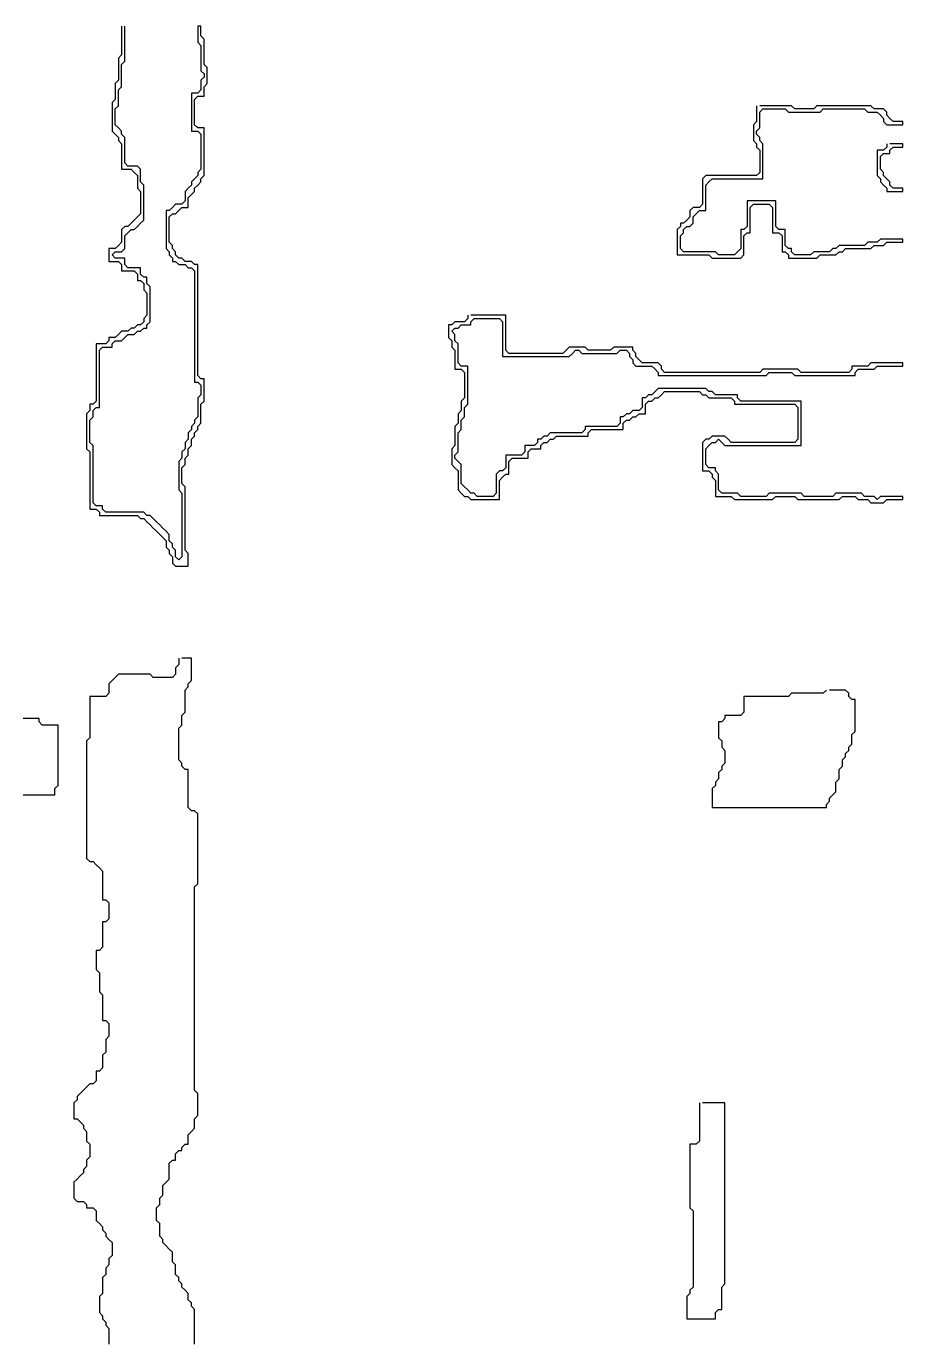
# Model space of a CAD drawing. Header units: metres. Extents: x 0 to 1024, y 124 to 841.
# Drawn here: x 885.5 to 1023.5, y 633.8 to 841 of the extents above; entities that cross this region are included whole.
import ezdxf

# ---------------------------------------------------------------- set-up
doc = ezdxf.new("R2010")
doc.units = ezdxf.units.M
doc.layers.add('CURB', color=7, linetype='Continuous')

msp = doc.modelspace()

# ---------------------------------------------------------------- linework, layer by layer
at = {"layer": 'CURB', "lineweight": 25}
for points in [[(900.5, 841), (900.5, 840.5), (900.5, 840), (900.5, 839.5), (900.5, 839), (900.5, 838.5), (900.5, 838), (900.5, 837.5), (900.5, 837), (900.5, 836.5), (900, 836), (900, 835.5), (900, 835), (900, 834.5), (900, 834), (900, 833.5), (900, 833), (900, 832.5), (899.5, 832), (899.5, 831.5), (899.5, 831), (899.5, 830.5), (899.5, 830), (899.5, 829.5), (899, 829), (899, 828.5), (899, 828), (899, 827.5), (899, 827), (899, 826.5), (899, 826), (899, 825.5), (899, 825), (899, 824.5), (899.5, 824), (900, 823.5), (900, 823), (900.5, 822.5), (900.5, 822), (900.5, 821.5), (900.5, 821), (900.5, 820.5), (900.5, 820), (900.5, 819.5), (900.5, 819), (900.5, 818.5), (901, 818.5), (901.5, 818.5), (902, 818.5), (902.5, 818), (903, 817.5), (903, 817), (903, 816.5), (903, 816), (903, 815.5), (903.5, 815), (903.5, 814.5), (903.5, 814), (903.5, 813.5), (903.5, 813), (903.5, 812.5), (903.5, 812), (903.5, 811.5), (903, 811), (902.5, 810.5), (902, 810), (901.5, 809.5), (901, 809.5), (900.5, 809), (900.5, 808.5), (900.5, 808), (900.5, 807.5), (900.5, 807), (900, 806.5), (899.5, 806), (899, 806), (898.5, 806), (898.5, 805.5), (898.5, 805), (898.5, 804.5), (898.5, 804), (899, 804), (899.5, 804), (900, 804), (900.5, 803.5), (900.5, 803), (900.5, 802.5), (901, 802.5), (901.5, 802.5), (902, 802.5), (902.5, 802.5), (903, 802), (903, 801.5), (903, 801), (903.5, 801), (904, 800.5), (904, 800), (904, 799.5), (904.5, 799), (904.5, 798.5), (904.5, 798), (904.5, 797.5), (904.5, 797), (904.5, 796.5), (904.5, 796), (904.5, 795.5), (904, 795), (904, 794.5), (903.5, 794), (903, 794), (902.5, 793.5), (902, 793.5), (901.5, 793), (901, 793), (900.5, 793), (900, 792.5), (899.5, 792), (899, 792), (898.5, 792), (898.5, 791.5), (898, 791), (897.5, 791), (897, 791), (896.5, 791), (896.5, 790.5), (896.5, 790), (896.5, 789.5), (896.5, 789), (896.5, 788.5), (896.5, 788), (896.5, 787.5), (896.5, 787), (896.5, 786.5), (896.5, 786), (896.5, 785.5), (896.5, 785), (896.5, 784.5), (896.5, 784), (896.5, 783.5), (896.5, 783), (896.5, 782.5), (896.5, 782), (896, 781.5), (895.5, 781.5), (895.5, 781), (895.5, 780.5), (895, 780), (895, 779.5), (895, 779), (895, 778.5), (895, 778), (895, 777.5), (895, 777), (895, 776.5), (895, 776), (895, 775.5), (895, 775), (895, 774.5), (895.5, 774), (895.5, 773.5), (895.5, 773), (895.5, 772.5), (895.5, 772), (895.5, 771.5), (895.5, 771), (895.5, 770.5), (895.5, 770), (895.5, 769.5), (895.5, 769), (895.5, 768.5), (895.5, 768), (895.5, 767.5), (895.5, 767), (895.5, 766.5), (895.5, 766), (895.5, 765.5), (895.5, 765), (896, 765), (896.5, 765), (897, 764.5), (897, 764), (897.5, 764), (898, 764), (898.5, 764), (899, 764), (899.5, 764), (900, 764), (900.5, 764), (901, 764), (901.5, 764), (902, 764), (902.5, 764), (903, 764), (903.5, 763.5), (904, 763.5), (904.5, 763), (905, 762.5), (905.5, 762), (906, 761.5), (906.5, 761), (907, 760.5), (907.5, 760), (907.5, 759.5), (907.5, 759), (908, 758.5), (908, 758), (908.5, 757.5), (908.5, 757), (908.5, 756.5), (909, 756), (909.5, 756), (910, 756), (910.5, 756), (911, 756), (911, 756.5), (911, 757), (911, 757.5), (911, 758), (910.5, 758.5), (910.5, 759), (910.5, 759.5), (910.5, 760), (910.5, 760.5), (910.5, 761), (910.5, 761.5), (910.5, 762), (910.5, 762.5), (910.5, 763), (910.5, 763.5), (910.5, 764), (910.5, 764.5), (910.5, 765), (910.5, 765.5), (910.5, 766), (910.5, 766.5), (910.5, 767), (910.5, 767.5), (910.5, 768), (910.5, 768.5), (910, 769), (910, 769.5), (910, 770), (910, 770.5), (910, 771), (910, 771.5), (910.5, 772), (910.5, 772.5), (910.5, 773), (911, 773.5), (911, 774), (911, 774.5), (911.5, 775), (911.5, 775.5), (911.5, 776), (912, 776.5), (912, 777), (912.5, 777.5), (912.5, 778), (913, 778.5), (913, 779), (913, 779.5), (913, 780), (913, 780.5), (913, 781), (913, 781.5), (913.5, 782), (913.5, 782.5), (913.5, 783), (913.5, 783.5), (913.5, 784), (913.5, 784.5), (913.5, 785), (913.5, 785.5), (913, 785.5), (912.5, 786), (912.5, 786.5), (912.5, 787), (912.5, 787.5), (912.5, 788), (912.5, 788.5), (912.5, 789), (912.5, 789.5), (912.5, 790), (912.5, 790.5), (912.5, 791), (912.5, 791.5), (912.5, 792), (912.5, 792.5), (912.5, 793), (912.5, 793.5), (912.5, 794), (912.5, 794.5), (912.5, 795), (912.5, 795.5), (912.5, 796), (912.5, 796.5), (912.5, 797), (912.5, 797.5), (912.5, 798), (912.5, 798.5), (912.5, 799), (912.5, 799.5), (912.5, 800), (912.5, 800.5), (912.5, 801), (912.5, 801.5), (912.5, 802), (912.5, 802.5), (912.5, 803), (912.5, 803.5), (912, 803.5), (911.5, 804), (911, 804), (910.5, 804), (910, 804.5), (909.5, 804.5), (909, 805), (909, 805.5), (908.5, 806), (908.5, 806.5), (908, 807), (908, 807.5), (908, 808), (908, 808.5), (908, 809), (908, 809.5), (908, 810), (908, 810.5), (908, 811), (908.5, 811.5), (909, 811.5), (909.5, 812), (910, 812.5), (910.5, 812.5), (911, 812.5), (911, 813), (911, 813.5), (911, 814), (911.5, 814.5), (912, 815), (912, 815.5), (912.5, 816), (913, 816.5), (913, 817), (913.5, 817.5), (913.5, 818), (913.5, 818.5), (913.5, 819), (913.5, 819.5), (913.5, 820), (913.5, 820.5), (913.5, 821), (913.5, 821.5), (913.5, 822), (913.5, 822.5), (913.5, 823), (913.5, 823.5), (913.5, 824), (913.5, 824.5), (913.5, 825), (913, 825), (912.5, 825), (912, 825.5), (912, 826), (912, 826.5), (912, 827), (912, 827.5), (912, 828), (912, 828.5), (912, 829), (912, 829.5), (912.5, 830), (913, 830), (913.5, 830), (913.5, 830.5), (913.5, 831), (913.5, 831.5), (914, 832), (914, 832.5), (914, 833), (914, 833.5), (914, 834), (914, 834.5), (913.5, 835), (913.5, 835.5), (913.5, 836), (913.5, 836.5), (913.5, 837), (913.5, 837.5), (913.5, 838), (913.5, 838.5), (913.5, 839), (913, 839.5), (913, 840), (913, 840.5), (913, 841), (912.5, 841), (912.5, 840.5), (912.5, 840), (912.5, 839.5), (912.5, 839), (912.5, 838.5), (913, 838), (913, 837.5), (913, 837), (913, 836.5), (913, 836), (913, 835.5), (913, 835), (913, 834.5), (913, 834), (913.5, 833.5), (913.5, 833), (913, 832.5), (913, 832), (913, 831.5), (913, 831), (912.5, 830.5), (912, 830.5), (911.5, 830.5), (911.5, 830), (911.5, 829.5), (911.5, 829), (911.5, 828.5), (911.5, 828), (911.5, 827.5), (911.5, 827), (911.5, 826.5), (911.5, 826), (911.5, 825.5), (911.5, 825), (911.5, 824.5), (912, 824.5), (912.5, 824.5), (913, 824), (913, 823.5), (913, 823), (913, 822.5), (913, 822), (913, 821.5), (913, 821), (913, 820.5), (913, 820), (913, 819.5), (913, 819), (913, 818.5), (912.5, 818), (912.5, 817.5), (912, 817), (911.5, 816.5), (911.5, 816), (911, 815.5), (910.5, 815), (910.5, 814.5), (910.5, 814), (910.5, 813.5), (910, 813), (909.5, 813), (909, 813), (908.5, 812.5), (908, 812), (907.5, 812), (907.5, 811.5), (907.5, 811), (907.5, 810.5), (907.5, 810), (907.5, 809.5), (907.5, 809), (907.5, 808.5), (907.5, 808), (907.5, 807.5), (907.5, 807), (907.5, 806.5), (907.5, 806), (908, 805.5), (908, 805), (908.5, 804.5), (908.5, 804), (909, 804), (909.5, 803.5), (910, 803.5), (910.5, 803.5), (911, 803), (911.5, 803), (912, 802.5), (912, 802), (912, 801.5), (912, 801), (912, 800.5), (912, 800), (912, 799.5), (912, 799), (912, 798.5), (912, 798), (912, 797.5), (912, 797), (912, 796.5), (912, 796), (912, 795.5), (912, 795), (912, 794.5), (912, 794), (912, 793.5), (912, 793), (912, 792.5), (912, 792), (912, 791.5), (912, 791), (912, 790.5), (912, 790), (912, 789.5), (912, 789), (912, 788.5), (912, 788), (912, 787.5), (912, 787), (912, 786.5), (912, 786), (912, 785.5), (912, 785), (912.5, 785), (913, 784.5), (913, 784), (913, 783.5), (913, 783), (912.5, 782.5), (912.5, 782), (912.5, 781.5), (912.5, 781), (912.5, 780.5), (912.5, 780), (912.5, 779.5), (912, 779), (912, 778.5), (911.5, 778), (911.5, 777.5), (911, 777), (911, 776.5), (911, 776), (910.5, 775.5), (910.5, 775), (910.5, 774.5), (910, 774), (910, 773.5), (910, 773), (909.5, 772.5), (909.5, 772), (909.5, 771.5), (909.5, 771), (909.5, 770.5), (909.5, 770), (909.5, 769.5), (909.5, 769), (909.5, 768.5), (909.5, 768), (910, 767.5), (910, 767), (910, 766.5), (910, 766), (910, 765.5), (910, 765), (910, 764.5), (910, 764), (910, 763.5), (910, 763), (910, 762.5), (910, 762), (910, 761.5), (910, 761), (910, 760.5), (910, 760), (910, 759.5), (910, 759), (910, 758.5), (910, 758), (910, 757.5), (909.5, 757), (909, 757.5), (909, 758), (909, 758.5), (908.5, 759), (908.5, 759.5), (908, 760), (908, 760.5), (908, 761), (907.5, 761.5), (907, 762), (906.5, 762.5), (906, 763), (905.5, 763.5), (905, 764), (904.5, 764), (904, 764.5), (903.5, 764.5), (903, 764.5), (902.5, 764.5), (902, 764.5), (901.5, 764.5), (901, 764.5), (900.5, 764.5), (900, 764.5), (899.5, 764.5), (899, 764.5), (898.5, 764.5), (898, 764.5), (897.5, 765), (897.5, 765.5), (897, 765.5), (896.5, 765.5), (896, 766), (896, 766.5), (896, 767), (896, 767.5), (896, 768), (896, 768.5), (896, 769), (896, 769.5), (896, 770), (896, 770.5), (896, 771), (896, 771.5), (896, 772), (896, 772.5), (896, 773), (896, 773.5), (896, 774), (896, 774.5), (896, 775), (895.5, 775.5), (895.5, 776), (895.5, 776.5), (895.5, 777), (895.5, 777.5), (895.5, 778), (895.5, 778.5), (895.5, 779), (896, 779.5), (896, 780), (896, 780.5), (896.5, 781), (897, 781), (897, 781.5), (897, 782), (897, 782.5), (897, 783), (897, 783.5), (897, 784), (897, 784.5), (897, 785), (897, 785.5), (897, 786), (897, 786.5), (897, 787), (897, 787.5), (897, 788), (897, 788.5), (897, 789), (897, 789.5), (897, 790), (897.5, 790.5), (898, 790.5), (898.5, 790.5), (899, 790.5), (899, 791), (899.5, 791.5), (900, 791.5), (900.5, 791.5), (901, 792), (901.5, 792.5), (902, 792.5), (902.5, 792.5), (903, 793), (903.5, 793), (904, 793.5), (904.5, 793.5), (904.5, 794), (905, 794.5), (905, 795), (905, 795.5), (905, 796), (905, 796.5), (905, 797), (905, 797.5), (905, 798), (905, 798.5), (905, 799), (905, 799.5), (905, 800), (904.5, 800.5), (904.5, 801), (904.5, 801.5), (904, 801.5), (903.5, 802), (903.5, 802.5), (903.5, 803), (903, 803), (902.5, 803), (902, 803), (901.5, 803), (901, 803.5), (901, 804), (901, 804.5), (900.5, 804.5), (900, 804.5), (899.5, 804.5), (899, 805), (899.5, 805.5), (900, 805.5), (900.5, 805.5), (901, 806), (901, 806.5), (901, 807), (901, 807.5), (901, 808), (901.5, 808.5), (902, 809), (902.5, 809), (903, 809.5), (903.5, 810), (904, 810.5), (904, 811), (904, 811.5), (904, 812), (904, 812.5), (904, 813), (904, 813.5), (904, 814), (904, 814.5), (904, 815), (904, 815.5), (904, 816), (903.5, 816.5), (903.5, 817), (903.5, 817.5), (903.5, 818), (903.5, 818.5), (903, 819), (902.5, 819), (902, 819), (901.5, 819), (901, 819.5), (901, 820), (901, 820.5), (901, 821), (901, 821.5), (901, 822), (901, 822.5), (901, 823), (901, 823.5), (900.5, 824), (900.5, 824.5), (900, 825), (899.5, 825.5), (899.5, 826), (899.5, 826.5), (899.5, 827), (899.5, 827.5), (899.5, 828), (900, 828.5), (900, 829), (900, 829.5), (900, 830), (900, 830.5), (900, 831), (900.5, 831.5), (900.5, 832), (900.5, 832.5), (900.5, 833), (900.5, 833.5), (900.5, 834), (900.5, 834.5), (900.5, 835), (901, 835.5), (901, 836), (901, 836.5), (901, 837), (901, 837.5), (901, 838), (901, 838.5), (901, 839), (901, 839.5), (901, 840), (901, 840.5), (901, 841)], [(1000.5, 828.5), (1000.5, 828), (1000.5, 827.5), (1000.5, 827), (1000.5, 826.5), (1000.5, 826), (1000, 825.5), (1000, 825), (1000, 824.5), (1000, 824), (1000, 823.5), (1000, 823), (1000.5, 822.5), (1000.5, 822), (1001, 821.5), (1001, 821), (1001, 820.5), (1001, 820), (1001, 819.5), (1001, 819), (1001, 818.5), (1001, 818), (1000.5, 817.5), (1000, 817.5), (999.5, 817.5), (999, 817.5), (998.5, 817.5), (998, 817.5), (997.5, 817.5), (997, 817.5), (996.5, 817.5), (996, 817.5), (995.5, 817.5), (995, 817.5), (994.5, 817.5), (994, 817.5), (993.5, 817.5), (993, 817.5), (992.5, 817.5), (992, 817), (992, 816.5), (992, 816), (992, 815.5), (992, 815), (992, 814.5), (992, 814), (992, 813.5), (992, 813), (991.5, 812.5), (991, 812.5), (990.5, 812.5), (990, 812), (990, 811.5), (990, 811), (989.5, 810.5), (989, 810), (988.5, 810), (988.5, 809.5), (988, 809), (988, 808.5), (988, 808), (988, 807.5), (988, 807), (988, 806.5), (988, 806), (988, 805.5), (988, 805), (988.5, 805), (989, 805), (989.5, 805), (990, 805), (990.5, 805), (991, 805), (991.5, 805), (992, 805), (992.5, 805), (993, 805), (993.5, 804.5), (994, 804.5), (994.5, 804.5), (995, 804.5), (995.5, 804.5), (996, 804.5), (996.5, 804.5), (997, 804.5), (997.5, 804.5), (998, 804.5), (998.5, 805), (998.5, 805.5), (998.5, 806), (998.5, 806.5), (998.5, 807), (998.5, 807.5), (998.5, 808), (999, 808.5), (999.5, 808.5), (999.5, 809), (999.5, 809.5), (999.5, 810), (999.5, 810.5), (999.5, 811), (999.5, 811.5), (999.5, 812), (999.5, 812.5), (1000, 813), (1000.5, 813), (1001, 813), (1001.5, 813), (1002, 813), (1002.5, 813), (1003, 812.5), (1003, 812), (1003, 811.5), (1003, 811), (1003, 810.5), (1003, 810), (1003, 809.5), (1003, 809), (1003, 808.5), (1003.5, 808.5), (1004, 808.5), (1004.5, 808), (1004.5, 807.5), (1004.5, 807), (1004.5, 806.5), (1004.5, 806), (1004.5, 805.5), (1005, 805.5), (1005.5, 805), (1005.5, 804.5), (1006, 804.5), (1006.5, 804.5), (1007, 804.5), (1007.5, 804.5), (1008, 804.5), (1008.5, 804.5), (1009, 804.5), (1009.5, 804.5), (1010, 804.5), (1010.5, 805), (1011, 805), (1011.5, 805), (1012, 805), (1012.5, 805), (1013, 805), (1013.5, 805.5), (1014, 805.5), (1014.5, 806), (1015, 806), (1015.5, 806), (1016, 806), (1016.5, 806), (1017, 806), (1017.5, 806), (1018, 806), (1018.5, 806), (1019, 806.5), (1019.5, 806.5), (1020, 806.5), (1020.5, 806.5), (1021, 807), (1021.5, 807), (1022, 807), (1022.5, 807), (1023, 807), (1023.5, 807), (1023.5, 807.5), (1023, 807.5), (1022.5, 807.5), (1022, 807.5), (1021.5, 807.5), (1021, 807.5), (1020.5, 807.5), (1020, 807.5), (1019.5, 807), (1019, 807), (1018.5, 807), (1018, 807), (1017.5, 806.5), (1017, 806.5), (1016.5, 806.5), (1016, 806.5), (1015.5, 806.5), (1015, 806.5), (1014.5, 806.5), (1014, 806.5), (1013.5, 806.5), (1013, 806), (1012.5, 806), (1012, 805.5), (1011.5, 805.5), (1011, 805.5), (1010.5, 805.5), (1010, 805.5), (1009.5, 805.5), (1009, 805), (1008.5, 805), (1008, 805), (1007.5, 805), (1007, 805), (1006.5, 805), (1006, 805.5), (1006, 806), (1005.5, 806), (1005, 806.5), (1005, 807), (1005, 807.5), (1005, 808), (1005, 808.5), (1005, 809), (1004.5, 809), (1004, 809), (1003.5, 809.5), (1003.5, 810), (1003.5, 810.5), (1003.5, 811), (1003.5, 811.5), (1003.5, 812), (1003.5, 812.5), (1003.5, 813), (1003.5, 813.5), (1003, 813.5), (1002.5, 813.5), (1002, 813.5), (1001.5, 813.5), (1001, 813.5), (1000.5, 813.5), (1000, 813.5), (999.5, 813.5), (999, 813.5), (999, 813), (999, 812.5), (999, 812), (999, 811.5), (999, 811), (999, 810.5), (999, 810), (999, 809.5), (998.5, 809), (998, 809), (998, 808.5), (998, 808), (998, 807.5), (998, 807), (998, 806.5), (998, 806), (997.5, 805.5), (997, 805), (996.5, 805), (996, 805), (995.5, 805), (995, 805), (994.5, 805), (994, 805.5), (993.5, 805.5), (993, 805.5), (992.5, 805.5), (992, 805.5), (991.5, 805.5), (991, 805.5), (990.5, 805.5), (990, 805.5), (989.5, 805.5), (989, 805.5), (988.5, 806), (988.5, 806.5), (988.5, 807), (988.5, 807.5), (988.5, 808), (989, 808.5), (989, 809), (989.5, 809.5), (990, 809.5), (990.5, 810), (990.5, 810.5), (990.5, 811), (991, 811.5), (991.5, 812), (992, 812), (992.5, 812), (992.5, 812.5), (992.5, 813), (992.5, 813.5), (992.5, 814), (992.5, 814.5), (992.5, 815), (992.5, 815.5), (992.5, 816), (993, 816.5), (993.5, 817), (994, 817), (994.5, 817), (995, 817), (995.5, 817), (996, 817), (996.5, 817), (997, 817), (997.5, 817), (998, 817), (998.5, 817), (999, 817), (999.5, 817), (1000, 817), (1000.5, 817), (1001, 817), (1001.5, 817), (1001.5, 817.5), (1001.5, 818), (1001.5, 818.5), (1001.5, 819), (1001.5, 819.5), (1001.5, 820), (1001.5, 820.5), (1001.5, 821), (1001.5, 821.5), (1001.5, 822), (1001.5, 822.5), (1001, 823), (1001, 823.5), (1000.5, 824), (1000.5, 824.5), (1001, 825), (1001, 825.5), (1001, 826), (1001, 826.5), (1001, 827), (1001, 827.5), (1001.5, 828), (1002, 828), (1002.5, 828), (1003, 828), (1003.5, 828), (1004, 828), (1004.5, 828), (1005, 828), (1005.5, 827.5), (1006, 827.5), (1006.5, 827.5), (1007, 827.5), (1007.5, 827.5), (1008, 827.5), (1008.5, 827.5), (1009, 827.5), (1009.5, 827.5), (1010, 827.5), (1010.5, 827.5), (1011, 828), (1011.5, 828), (1012, 828), (1012.5, 828), (1013, 828), (1013.5, 828), (1014, 828), (1014.5, 828), (1015, 828), (1015.5, 828), (1016, 828), (1016.5, 828), (1017, 828), (1017.5, 828), (1018, 827.5), (1018.5, 827.5), (1019, 827.5), (1019.5, 827.5), (1020, 827), (1020.5, 826.5), (1020.5, 826), (1021, 825.5), (1021.5, 825.5), (1022, 825.5), (1022.5, 825.5), (1023, 825.5), (1023.5, 825.5), (1023.5, 826), (1023, 826), (1022.5, 826), (1022, 826), (1021.5, 826.5), (1021, 827), (1021, 827.5), (1020.5, 828), (1020, 828), (1019.5, 828), (1019, 828), (1018.5, 828.5), (1018, 828.5), (1017.5, 828.5), (1017, 828.5), (1016.5, 828.5), (1016, 828.5), (1015.5, 828.5), (1015, 828.5), (1014.5, 828.5), (1014, 828.5), (1013.5, 828.5), (1013, 828.5), (1012.5, 828.5), (1012, 828.5), (1011.5, 828.5), (1011, 828.5), (1010.5, 828.5), (1010, 828.5), (1009.5, 828), (1009, 828), (1008.5, 828), (1008, 828), (1007.5, 828), (1007, 828), (1006.5, 828), (1006, 828.5), (1005.5, 828.5), (1005, 828.5), (1004.5, 828.5), (1004, 828.5), (1003.5, 828.5), (1003, 828.5), (1002.5, 828.5), (1002, 828.5), (1001.5, 828.5), (1001, 828.5)], [(1021, 822.5), (1021, 822), (1020.5, 821.5), (1020, 821.5), (1019.5, 821.5), (1019.5, 821), (1019.5, 820.5), (1019.5, 820), (1019.5, 819.5), (1019.5, 819), (1019.5, 818.5), (1019.5, 818), (1019.5, 817.5), (1020, 817), (1020, 816.5), (1020.5, 816), (1021, 815.5), (1021, 815), (1021.5, 815), (1022, 815), (1022.5, 815), (1023, 815), (1023.5, 815), (1023.5, 815.5), (1023, 815.5), (1022.5, 815.5), (1022, 815.5), (1021.5, 816), (1021.5, 816.5), (1021, 817), (1020.5, 817.5), (1020.5, 818), (1020, 818.5), (1020, 819), (1020, 819.5), (1020, 820), (1020, 820.5), (1020.5, 821), (1021, 821), (1021.5, 821), (1021.5, 821.5), (1022, 822), (1022.5, 822), (1023, 822), (1023.5, 822), (1023.5, 822.5), (1023, 822.5), (1022.5, 822.5), (1022, 822.5), (1021.5, 822.5)], [(955, 795.5), (955, 795), (954.5, 794.5), (954, 794.5), (953.5, 794.5), (953, 794.5), (952.5, 794), (952, 794), (952, 793.5), (952, 793), (952, 792.5), (952, 792), (952.5, 791.5), (952.5, 791), (952.5, 790.5), (953, 790), (953, 789.5), (953, 789), (953, 788.5), (953, 788), (953, 787.5), (953, 787), (953.5, 787), (954, 787), (954.5, 786.5), (954.5, 786), (954.5, 785.5), (954.5, 785), (954.5, 784.5), (954.5, 784), (954.5, 783.5), (954.5, 783), (954.5, 782.5), (954, 782), (954, 781.5), (954, 781), (954, 780.5), (953.5, 780), (953.5, 779.5), (953.5, 779), (953.5, 778.5), (953, 778), (953, 777.5), (953, 777), (953, 776.5), (953, 776), (953, 775.5), (953, 775), (952.5, 774.5), (952.5, 774), (952.5, 773.5), (952.5, 773), (952.5, 772.5), (952.5, 772), (953, 771.5), (953.5, 771), (953.5, 770.5), (953.5, 770), (953.5, 769.5), (953.5, 769), (953.5, 768.5), (953.5, 768), (954, 767.5), (954.5, 767), (955, 767), (955.5, 766.5), (956, 766.5), (956.5, 766.5), (957, 766.5), (957.5, 766.5), (958, 766.5), (958.5, 766.5), (959, 766.5), (959.5, 766.5), (960, 766.5), (960, 767), (960, 767.5), (960, 768), (960, 768.5), (960, 769), (960, 769.5), (960.5, 770), (961, 770.5), (961.5, 770.5), (961.5, 771), (961.5, 771.5), (961.5, 772), (961.5, 772.5), (962, 773), (962.5, 773), (963, 773), (963.5, 773), (964, 773), (964.5, 773), (964.5, 773.5), (964.5, 774), (965, 774.5), (965.5, 774.5), (966, 774.5), (966.5, 774.5), (966.5, 775), (967, 775.5), (967.5, 775.5), (968, 776), (968.5, 776), (969, 776.5), (969.5, 776.5), (970, 776.5), (970.5, 776.5), (971, 776.5), (971.5, 776.5), (972, 776.5), (972.5, 776.5), (973, 776.5), (973.5, 776.5), (974, 776.5), (974, 777), (974.5, 777.5), (975, 777.5), (975.5, 777.5), (976, 777.5), (976.5, 777.5), (977, 777.5), (977.5, 777.5), (978, 777.5), (978.5, 777.5), (979, 777.5), (979.5, 777.5), (979.5, 778), (979.5, 778.5), (980, 779), (980.5, 779), (981, 779.5), (981.5, 779.5), (982, 780), (982.5, 780), (983, 780), (983, 780.5), (983, 781), (983, 781.5), (983.5, 782), (984, 782), (984.5, 782.5), (985, 782.5), (985.5, 783), (986, 783.5), (986.5, 783.5), (987, 783.5), (987.5, 783.5), (988, 783.5), (988.5, 783.5), (989, 783.5), (989.5, 783.5), (990, 783.5), (990.5, 783.5), (991, 783.5), (991.5, 783.5), (992, 783), (992.5, 783), (993, 782.5), (993.5, 782.5), (994, 782.5), (994.5, 782.5), (995, 782.5), (995.5, 782.5), (996, 782.5), (996.5, 782.5), (997, 782), (997, 781.5), (997.5, 781.5), (998, 781.5), (998.5, 781.5), (999, 781.5), (999.5, 781.5), (1000, 781.5), (1000.5, 781.5), (1001, 781.5), (1001.5, 781.5), (1002, 781.5), (1002.5, 781.5), (1003, 781.5), (1003.5, 781.5), (1004, 781.5), (1004.5, 781.5), (1005, 781.5), (1005.5, 781.5), (1006, 781.5), (1006.5, 781.5), (1007, 781), (1007, 780.5), (1007, 780), (1007, 779.5), (1007, 779), (1007, 778.5), (1007, 778), (1007, 777.5), (1007, 777), (1007, 776.5), (1007, 776), (1006.5, 775.5), (1006, 775.5), (1005.5, 775.5), (1005, 775.5), (1004.5, 775.5), (1004, 775.5), (1003.5, 775.5), (1003, 775.5), (1002.5, 775.5), (1002, 775.5), (1001.5, 775.5), (1001, 775.5), (1000.5, 775.5), (1000, 775.5), (999.5, 775.5), (999, 775.5), (998.5, 775.5), (998, 775.5), (997.5, 775.5), (997, 775.5), (996.5, 775.5), (996, 776), (995.5, 776.5), (995, 776.5), (994.5, 776.5), (994, 776.5), (993.5, 776.5), (993, 776), (992.5, 776), (992, 775.5), (992, 775), (992, 774.5), (992, 774), (992, 773.5), (992, 773), (992, 772.5), (992, 772), (992, 771.5), (992, 771), (992.5, 771), (993, 771), (993.5, 770.5), (993.5, 770), (994, 769.5), (994, 769), (994, 768.5), (994, 768), (994, 767.5), (994, 767), (994.5, 767), (995, 767), (995.5, 767), (996, 767), (996.5, 767), (997, 766.5), (997.5, 766.5), (998, 766.5), (998.5, 766.5), (999, 766.5), (999.5, 766.5), (1000, 766.5), (1000.5, 766.5), (1001, 766.5), (1001.5, 766.5), (1002, 766.5), (1002.5, 766.5), (1003, 766.5), (1003.5, 767), (1004, 767), (1004.5, 767), (1005, 767), (1005.5, 767), (1006, 767), (1006.5, 767), (1007, 766.5), (1007.5, 766.5), (1008, 766.5), (1008.5, 766.5), (1009, 766.5), (1009.5, 766.5), (1010, 766.5), (1010.5, 766.5), (1011, 766.5), (1011.5, 766.5), (1012, 766.5), (1012.5, 766.5), (1013, 766.5), (1013.5, 766.5), (1014, 767), (1014.5, 767), (1015, 767), (1015.5, 767), (1016, 767), (1016.5, 766.5), (1017, 766.5), (1017.5, 766.5), (1018, 766.5), (1018.5, 766), (1019, 766), (1019.5, 766), (1020, 766), (1020.5, 766), (1021, 766.5), (1021.5, 766.5), (1022, 766.5), (1022.5, 766.5), (1023, 766.5), (1023.5, 766.5), (1023.5, 767), (1023, 767), (1022.5, 767), (1022, 767), (1021.5, 767), (1021, 767), (1020.5, 767), (1020, 767), (1019.5, 766.5), (1019, 767), (1018.5, 767), (1018, 767), (1017.5, 767), (1017, 767.5), (1016.5, 767.5), (1016, 767.5), (1015.5, 767.5), (1015, 767.5), (1014.5, 767.5), (1014, 767.5), (1013.5, 767.5), (1013, 767.5), (1012.5, 767), (1012, 767), (1011.5, 767), (1011, 767), (1010.5, 767), (1010, 767), (1009.5, 767), (1009, 767), (1008.5, 767), (1008, 767), (1007.5, 767.5), (1007, 767.5), (1006.5, 767.5), (1006, 767.5), (1005.5, 767.5), (1005, 767.5), (1004.5, 767.5), (1004, 767.5), (1003.5, 767.5), (1003, 767.5), (1002.5, 767.5), (1002, 767), (1001.5, 767), (1001, 767), (1000.5, 767), (1000, 767), (999.5, 767), (999, 767), (998.5, 767), (998, 767), (997.5, 767.5), (997, 767.5), (996.5, 767.5), (996, 767.5), (995.5, 767.5), (995, 767.5), (994.5, 768), (994.5, 768.5), (994.5, 769), (994.5, 769.5), (994.5, 770), (994.5, 770.5), (994, 771), (994, 771.5), (993.5, 771.5), (993, 771.5), (992.5, 772), (992.5, 772.5), (992.5, 773), (992.5, 773.5), (992.5, 774), (992.5, 774.5), (993, 775), (993.5, 775.5), (994, 775.5), (994.5, 776), (995, 775.5), (995.5, 775), (996, 775), (996.5, 775), (997, 775), (997.5, 775), (998, 775), (998.5, 775), (999, 775), (999.5, 775), (1000, 775), (1000.5, 775), (1001, 775), (1001.5, 775), (1002, 775), (1002.5, 775), (1003, 775), (1003.5, 775), (1004, 775), (1004.5, 775), (1005, 775), (1005.5, 775), (1006, 775), (1006.5, 775), (1007, 775), (1007.5, 775), (1007.5, 775.5), (1007.5, 776), (1007.5, 776.5), (1007.5, 777), (1007.5, 777.5), (1007.5, 778), (1007.5, 778.5), (1007.5, 779), (1007.5, 779.5), (1007.5, 780), (1007.5, 780.5), (1007.5, 781), (1007.5, 781.5), (1007.5, 782), (1007, 782), (1006.5, 782), (1006, 782), (1005.5, 782), (1005, 782), (1004.5, 782), (1004, 782), (1003.5, 782), (1003, 782), (1002.5, 782), (1002, 782), (1001.5, 782), (1001, 782), (1000.5, 782), (1000, 782), (999.5, 782), (999, 782), (998.5, 782), (998, 782), (997.5, 782.5), (997.5, 783), (997, 783), (996.5, 783), (996, 783), (995.5, 783), (995, 783), (994.5, 783), (994, 783), (993.5, 783.5), (993, 783.5), (992.5, 784), (992, 784), (991.5, 784), (991, 784), (990.5, 784), (990, 784), (989.5, 784), (989, 784), (988.5, 784), (988, 784), (987.5, 784), (987, 784), (986.5, 784), (986, 784), (985.5, 784), (985, 784), (984.5, 783.5), (984, 783), (983.5, 783), (983, 782.5), (982.5, 782.5), (982.5, 782), (982.5, 781.5), (982.5, 781), (982, 780.5), (981.5, 780.5), (981, 780.5), (980.5, 780), (980, 780), (979.5, 779.5), (979, 779.5), (979, 779), (979, 778.5), (978.5, 778), (978, 778), (977.5, 778), (977, 778), (976.5, 778), (976, 778), (975.5, 778), (975, 778), (974.5, 778), (974, 778), (973.5, 778), (973.5, 777.5), (973, 777), (972.5, 777), (972, 777), (971.5, 777), (971, 777), (970.5, 777), (970, 777), (969.5, 777), (969, 777), (968.5, 777), (968, 777), (967.5, 776.5), (967, 776.5), (966.5, 776), (966, 776), (966, 775.5), (965.5, 775), (965, 775), (964.5, 775), (964, 775), (964, 774.5), (964, 774), (963.5, 773.5), (963, 773.5), (962.5, 773.5), (962, 773.5), (961.5, 773.5), (961, 773.5), (961, 773), (961, 772.5), (961, 772), (961, 771.5), (960.5, 771), (960, 771), (959.5, 770.5), (959.5, 770), (959.5, 769.5), (959.5, 769), (959.5, 768.5), (959.5, 768), (959.5, 767.5), (959, 767), (958.5, 767), (958, 767), (957.5, 767), (957, 767), (956.5, 767), (956, 767.5), (955.5, 767.5), (955, 768), (954.5, 768.5), (954, 769), (954, 769.5), (954, 770), (954, 770.5), (954, 771), (954, 771.5), (954, 772), (953.5, 772.5), (953, 773), (953, 773.5), (953.5, 774), (953.5, 774.5), (953.5, 775), (953.5, 775.5), (953.5, 776), (953.5, 776.5), (953.5, 777), (954, 777.5), (954, 778), (954, 778.5), (954, 779), (954.5, 779.5), (954.5, 780), (954.5, 780.5), (954.5, 781), (955, 781.5), (955, 782), (955, 782.5), (955, 783), (955, 783.5), (955, 784), (955, 784.5), (955, 785), (955, 785.5), (955, 786), (955, 786.5), (955, 787), (955, 787.5), (954.5, 787.5), (954, 787.5), (953.5, 788), (953.5, 788.5), (953.5, 789), (953.5, 789.5), (953.5, 790), (953.5, 790.5), (953.5, 791), (953, 791.5), (953, 792), (953, 792.5), (952.5, 793), (953, 793.5), (953.5, 793.5), (954, 794), (954.5, 794), (955, 794), (955.5, 794), (955.5, 794.5), (956, 795), (956.5, 795), (957, 795), (957.5, 795), (958, 795), (958.5, 795), (959, 795), (959.5, 795), (960, 795), (960.5, 794.5), (960.5, 794), (960.5, 793.5), (960.5, 793), (960.5, 792.5), (960.5, 792), (960.5, 791.5), (960.5, 791), (960.5, 790.5), (960.5, 790), (960.5, 789.5), (960.5, 789), (961, 789), (961.5, 789), (962, 789), (962.5, 789), (963, 789), (963.5, 789), (964, 789), (964.5, 789), (965, 789), (965.5, 789), (966, 789), (966.5, 789), (967, 789), (967.5, 789), (968, 789), (968.5, 789), (969, 789), (969.5, 789), (970, 789), (970.5, 789), (971, 789), (971.5, 789.5), (972, 790), (972.5, 790), (973, 789.5), (973.5, 789.5), (974, 789.5), (974.5, 789.5), (975, 789.5), (975.5, 789.5), (976, 789.5), (976.5, 789.5), (977, 789.5), (977.5, 789.5), (978, 789.5), (978.5, 789.5), (979, 790), (979.5, 790), (980, 790), (980.5, 789.5), (980.5, 789), (981, 788.5), (981, 788), (981.5, 787.5), (982, 787.5), (982.5, 787.5), (983, 787.5), (983.5, 787.5), (984, 787.5), (984.5, 787), (985, 786.5), (985, 786), (985.5, 786), (986, 786), (986.5, 786), (987, 786), (987.5, 786), (988, 786), (988.5, 786), (989, 786), (989.5, 786), (990, 786), (990.5, 786), (991, 786), (991.5, 786), (992, 786), (992.5, 786), (993, 786), (993.5, 786), (994, 786), (994.5, 786), (995, 786), (995.5, 786), (996, 786), (996.5, 786), (997, 786), (997.5, 786), (998, 786), (998.5, 786), (999, 786), (999.5, 786), (1000, 786), (1000.5, 786), (1001, 786), (1001.5, 786), (1002, 786), (1002.5, 786.5), (1003, 786.5), (1003.5, 786.5), (1004, 786.5), (1004.5, 786.5), (1005, 786.5), (1005.5, 786.5), (1006, 786.5), (1006.5, 786), (1007, 786), (1007.5, 786), (1008, 786), (1008.5, 786), (1009, 786), (1009.5, 786), (1010, 786), (1010.5, 786), (1011, 786), (1011.5, 786), (1012, 786), (1012.5, 786), (1013, 786), (1013.5, 786), (1014, 786), (1014.5, 786), (1015, 786), (1015.5, 786), (1016, 786), (1016, 786.5), (1016.5, 787), (1017, 787), (1017.5, 787), (1018, 787), (1018.5, 787), (1019, 787), (1019.5, 787.5), (1020, 787.5), (1020.5, 787.5), (1021, 787.5), (1021.5, 787.5), (1022, 787.5), (1022.5, 787.5), (1023, 787.5), (1023.5, 787.5), (1023.5, 788), (1023, 788), (1022.5, 788), (1022, 788), (1021.5, 788), (1021, 788), (1020.5, 788), (1020, 788), (1019.5, 788), (1019, 788), (1018.5, 788), (1018, 787.5), (1017.5, 787.5), (1017, 787.5), (1016.5, 787.5), (1016, 787.5), (1015.5, 787.5), (1015.5, 787), (1015, 786.5), (1014.5, 786.5), (1014, 786.5), (1013.5, 786.5), (1013, 786.5), (1012.5, 786.5), (1012, 786.5), (1011.5, 786.5), (1011, 786.5), (1010.5, 786.5), (1010, 786.5), (1009.5, 786.5), (1009, 786.5), (1008.5, 786.5), (1008, 786.5), (1007.5, 786.5), (1007, 787), (1006.5, 787), (1006, 787), (1005.5, 787), (1005, 787), (1004.5, 787), (1004, 787), (1003.5, 787), (1003, 787), (1002.5, 787), (1002, 787), (1001.5, 787), (1001, 786.5), (1000.5, 786.5), (1000, 786.5), (999.5, 786.5), (999, 786.5), (998.5, 786.5), (998, 786.5), (997.5, 786.5), (997, 786.5), (996.5, 786.5), (996, 786.5), (995.5, 786.5), (995, 786.5), (994.5, 786.5), (994, 786.5), (993.5, 786.5), (993, 786.5), (992.5, 786.5), (992, 786.5), (991.5, 786.5), (991, 786.5), (990.5, 786.5), (990, 786.5), (989.5, 786.5), (989, 786.5), (988.5, 786.5), (988, 786.5), (987.5, 786.5), (987, 786.5), (986.5, 786.5), (986, 786.5), (985.5, 787), (985.5, 787.5), (985, 788), (984.5, 788), (984, 788), (983.5, 788), (983, 788), (982.5, 788), (982, 788.5), (981.5, 789), (981.5, 789.5), (981, 790), (981, 790.5), (980.5, 790.5), (980, 790.5), (979.5, 790.5), (979, 790.5), (978.5, 790.5), (978, 790.5), (977.5, 790), (977, 790), (976.5, 790), (976, 790), (975.5, 790), (975, 790), (974.5, 790), (974, 790), (973.5, 790.5), (973, 790.5), (972.5, 790.5), (972, 790.5), (971.5, 790.5), (971, 790.5), (970.5, 790), (970, 789.5), (969.5, 789.5), (969, 789.5), (968.5, 789.5), (968, 789.5), (967.5, 789.5), (967, 789.5), (966.5, 789.5), (966, 789.5), (965.5, 789.5), (965, 789.5), (964.5, 789.5), (964, 789.5), (963.5, 789.5), (963, 789.5), (962.5, 789.5), (962, 789.5), (961.5, 789.5), (961, 790), (961, 790.5), (961, 791), (961, 791.5), (961, 792), (961, 792.5), (961, 793), (961, 793.5), (961, 794), (961, 794.5), (961, 795), (961, 795.5), (960.5, 795.5), (960, 795.5), (959.5, 795.5), (959, 795.5), (958.5, 795.5), (958, 795.5), (957.5, 795.5), (957, 795.5), (956.5, 795.5), (956, 795.5), (955.5, 795.5)], [(909.5, 741.5), (909.5, 741), (909.5, 740.5), (909, 740), (909, 739.5), (909, 739), (908.5, 738.5), (908, 738.5), (907.5, 738.5), (907, 738.5), (906.5, 738.5), (906, 738.5), (905.5, 738.5), (905, 739), (904.5, 739), (904, 739), (903.5, 739), (903, 739), (902.5, 739), (902, 739), (901.5, 739), (901, 739), (900.5, 739), (900, 739), (899.5, 738.5), (899, 738), (898.5, 737.5), (898.5, 737), (898.5, 736.5), (898.5, 736), (898, 735.5), (897.5, 735.5), (897, 735.5), (896.5, 735.5), (896, 735.5), (895.5, 735.5), (895.5, 735), (895.5, 734.5), (895.5, 734), (895.5, 733.5), (895.5, 733), (895.5, 732.5), (895.5, 732), (895.5, 731.5), (895.5, 731), (895.5, 730.5), (895.5, 730), (895.5, 729.5), (895.5, 729), (895, 728.5), (895, 728), (895, 727.5), (895, 727), (895, 726.5), (895, 726), (895, 725.5), (895, 725), (895, 724.5), (895, 724), (895, 723.5), (895, 723), (895, 722.5), (895, 722), (895, 721.5), (895, 721), (895, 720.5), (895, 720), (895, 719.5), (895, 719), (895, 718.5), (895, 718), (895, 717.5), (895, 717), (895, 716.5), (895, 716), (895, 715.5), (895, 715), (895, 714.5), (895, 714), (895, 713.5), (895, 713), (895, 712.5), (895, 712), (895, 711.5), (895, 711), (895, 710.5), (895, 710), (895.5, 709.5), (896, 709.5), (896.5, 709), (897, 708.5), (897.5, 708), (897.5, 707.5), (897.5, 707), (897.5, 706.5), (897.5, 706), (897.5, 705.5), (897.5, 705), (897.5, 704.5), (897.5, 704), (897.5, 703.5), (898, 703.5), (898.5, 703), (898.5, 702.5), (898.5, 702), (898.5, 701.5), (898.5, 701), (898.5, 700.5), (898, 700), (897.5, 700), (897.5, 699.5), (897.5, 699), (897.5, 698.5), (897.5, 698), (897.5, 697.5), (897.5, 697), (897.5, 696.5), (897.5, 696), (897, 695.5), (896.5, 695.5), (896.5, 695), (896.5, 694.5), (896.5, 694), (896.5, 693.5), (896.5, 693), (896.5, 692.5), (897, 692), (897, 691.5), (897, 691), (897, 690.5), (897, 690), (897, 689.5), (897, 689), (897.5, 688.5), (897.5, 688), (897.5, 687.5), (897.5, 687), (897.5, 686.5), (897.5, 686), (897.5, 685.5), (897.5, 685), (897.5, 684.5), (898, 684.5), (898.5, 684), (898.5, 683.5), (898.5, 683), (898.5, 682.5), (898.5, 682), (898, 681.5), (898, 681), (898, 680.5), (898, 680), (898, 679.5), (897.5, 679), (897.5, 678.5), (897.5, 678), (897.5, 677.5), (897.5, 677), (897, 676.5), (896.5, 676.5), (896.5, 676), (896.5, 675.5), (896.5, 675), (896, 674.5), (895.5, 674.5), (895, 674), (894.5, 673.5), (894, 673), (893.5, 672.5), (893.5, 672), (893, 671.5), (893, 671), (893, 670.5), (893, 670), (893, 669.5), (893, 669), (893.5, 669), (894, 668.5), (894.5, 668), (894.5, 667.5), (895, 667), (895, 666.5), (895, 666), (895, 665.5), (895.5, 665), (895.5, 664.5), (895.5, 664), (895.5, 663.5), (895.5, 663), (895, 662.5), (895, 662), (895, 661.5), (894.5, 661), (894.5, 660.5), (894, 660), (893.5, 659.5), (893, 659), (893, 658.5), (893, 658), (893, 657.5), (893, 657), (893, 656.5), (893.5, 656), (894, 656), (894.5, 656), (895, 655.5), (895, 655), (895.5, 655), (896, 655), (896.5, 654.5), (896.5, 654), (896.5, 653.5), (896.5, 653), (897, 652.5), (897.5, 652), (897.5, 651.5), (898, 651), (898, 650.5), (898.5, 650), (899, 649.5), (899, 649), (899, 648.5), (899, 648), (899, 647.5), (898.5, 647), (898.5, 646.5), (898.5, 646), (898, 645.5), (898, 645), (898, 644.5), (897.5, 644), (897.5, 643.5), (897.5, 643), (897.5, 642.5), (897.5, 642), (897.5, 641.5), (897, 641), (897, 640.5), (897, 640), (897, 639.5), (897, 639), (897, 638.5), (897.5, 638), (897.5, 637.5), (898, 637), (898, 636.5), (898.5, 636), (898.5, 635.5), (898.5, 635), (898.5, 634.5), (898.5, 634), (898.5, 633.5)], [(912, 633.5), (912, 634), (912, 634.5), (912, 635), (912, 635.5), (912, 636), (912, 636.5), (912, 637), (912, 637.5), (912, 638), (912, 638.5), (912, 639), (911.5, 639.5), (911.5, 640), (911, 640.5), (911, 641), (911, 641.5), (910.5, 642), (910, 642.5), (910, 643), (909.5, 643.5), (909.5, 644), (909, 644.5), (909, 645), (909, 645.5), (909, 646), (908.5, 646.5), (908.5, 647), (908.5, 647.5), (908.5, 648), (908, 648.5), (907.5, 649), (907, 649.5), (907, 650), (906.5, 650.5), (906.5, 651), (906.5, 651.5), (906.5, 652), (906.5, 652.5), (906, 653), (906, 653.5), (906, 654), (906, 654.5), (906, 655), (906.5, 655.5), (906.5, 656), (906.5, 656.5), (907, 657), (907, 657.5), (907, 658), (907, 658.5), (907.5, 659), (908, 659.5), (908, 660), (908, 660.5), (908, 661), (908, 661.5), (908, 662), (908.5, 662.5), (909, 662.5), (909, 663), (909, 663.5), (909.5, 664), (910, 664), (910, 664.5), (910.5, 665), (911, 665), (911, 665.5), (911, 666), (911, 666.5), (911.5, 667), (912, 667.5), (912, 668), (912, 668.5), (912, 669), (912.5, 669.5), (912.5, 670), (912.5, 670.5), (912.5, 671), (912.5, 671.5), (912.5, 672), (912.5, 672.5), (912.5, 673), (912, 673.5), (912, 674), (912, 674.5), (912, 675), (912, 675.5), (912, 676), (912, 676.5), (912, 677), (912, 677.5), (912, 678), (912, 678.5), (912, 679), (912, 679.5), (912, 680), (912, 680.5), (912, 681), (912, 681.5), (912, 682), (912, 682.5), (912, 683), (912, 683.5), (912, 684), (912, 684.5), (912, 685), (912, 685.5), (912, 686), (912, 686.5), (912, 687), (912, 687.5), (912, 688), (912, 688.5), (912, 689), (912, 689.5), (912, 690), (912, 690.5), (912, 691), (912, 691.5), (912, 692), (912, 692.5), (912, 693), (912, 693.5), (912, 694), (912, 694.5), (912, 695), (912, 695.5), (912, 696), (912, 696.5), (912, 697), (912, 697.5), (912, 698), (912, 698.5), (912, 699), (912, 699.5), (912, 700), (912, 700.5), (912, 701), (912, 701.5), (912, 702), (912, 702.5), (912, 703), (912, 703.5), (912, 704), (912, 704.5), (912, 705), (912, 705.5), (912.5, 706), (912.5, 706.5), (912.5, 707), (912.5, 707.5), (912.5, 708), (912.5, 708.5), (912.5, 709), (912.5, 709.5), (912.5, 710), (912.5, 710.5), (912.5, 711), (912.5, 711.5), (912.5, 712), (912.5, 712.5), (912.5, 713), (912.5, 713.5), (912.5, 714), (912.5, 714.5), (912.5, 715), (912.5, 715.5), (912.5, 716), (912.5, 716.5), (912.5, 717), (912, 717.5), (911.5, 717.5), (911, 718), (911, 718.5), (911, 719), (911, 719.5), (911, 720), (911, 720.5), (911, 721), (911, 721.5), (911, 722), (911, 722.5), (911, 723), (911, 723.5), (911, 724), (910.5, 724), (910, 724.5), (910, 725), (909.5, 725.5), (909.5, 726), (909.5, 726.5), (909.5, 727), (909.5, 727.5), (909.5, 728), (909.5, 728.5), (909.5, 729), (909.5, 729.5), (909.5, 730), (909.5, 730.5), (910, 731), (910, 731.5), (910, 732), (910, 732.5), (910.5, 733), (910.5, 733.5), (910.5, 734), (910.5, 734.5), (910.5, 735), (910.5, 735.5), (910.5, 736), (910.5, 736.5), (911, 737), (911, 737.5), (911.5, 738), (911.5, 738.5), (911.5, 739), (911.5, 739.5), (911.5, 740), (911.5, 740.5), (911.5, 741), (911.5, 741.5), (911, 741.5), (910.5, 741.5), (910, 741.5)], [(1011.5, 736.5), (1011, 736), (1010.5, 736), (1010, 736), (1009.5, 736), (1009, 736), (1008.5, 736), (1008, 736), (1007.5, 736), (1007, 736), (1006.5, 736), (1006, 736), (1005.5, 735.5), (1005, 735.5), (1004.5, 735.5), (1004, 735.5), (1003.5, 735.5), (1003, 735.5), (1002.5, 735.5), (1002, 735.5), (1001.5, 735.5), (1001, 735.5), (1000.5, 735.5), (1000, 735.5), (999.5, 735.5), (999, 735.5), (998.5, 735.5), (998.5, 735), (998.5, 734.5), (998.5, 734), (998.5, 733.5), (998.5, 733), (998, 732.5), (997.5, 732.5), (997, 732.5), (996.5, 732.5), (996, 732.5), (995.5, 732.5), (995.5, 732), (995, 731.5), (994.5, 731.5), (994.5, 731), (994.5, 730.5), (994.5, 730), (994.5, 729.5), (994.5, 729), (995, 728.5), (995, 728), (995, 727.5), (995.5, 727), (995.5, 726.5), (995.5, 726), (995.5, 725.5), (995.5, 725), (995, 724.5), (995, 724), (994.5, 723.5), (994.5, 723), (994.5, 722.5), (994, 722), (994, 721.5), (993.5, 721), (993.5, 720.5), (993.5, 720), (993.5, 719.5), (993.5, 719), (993.5, 718.5), (993.5, 718), (994, 718), (994.5, 718), (995, 718), (995.5, 718), (996, 718), (996.5, 718), (997, 718), (997.5, 718), (998, 718), (998.5, 718), (999, 718), (999.5, 718), (1000, 718), (1000.5, 718), (1001, 718), (1001.5, 718), (1002, 718), (1002.5, 718), (1003, 718), (1003.5, 718), (1004, 718), (1004.5, 718), (1005, 718), (1005.5, 718), (1006, 718), (1006.5, 718), (1007, 718), (1007.5, 718), (1008, 718), (1008.5, 718), (1009, 718), (1009.5, 718), (1010, 718), (1010.5, 718), (1011, 718), (1011.5, 718), (1011.5, 718.5), (1012, 719), (1012, 719.5), (1012.5, 720), (1013, 720.5), (1013, 721), (1013, 721.5), (1013, 722), (1013.5, 722.5), (1013.5, 723), (1013.5, 723.5), (1013.5, 724), (1014, 724.5), (1014, 725), (1014, 725.5), (1014.5, 726), (1014.5, 726.5), (1015, 727), (1015, 727.5), (1015.5, 728), (1015.5, 728.5), (1015.5, 729), (1015.5, 729.5), (1016, 730), (1016, 730.5), (1016, 731), (1016, 731.5), (1016, 732), (1016, 732.5), (1016, 733), (1016, 733.5), (1016, 734), (1016, 734.5), (1016, 735), (1015.5, 735), (1015, 735.5), (1015, 736), (1014.5, 736.5), (1014, 736.5), (1013.5, 736.5), (1013, 736.5), (1012.5, 736.5), (1012, 736.5)], [(885, 720), (885.5, 720), (886, 720), (886.5, 720), (887, 720), (887.5, 720), (888, 720), (888.5, 720), (889, 720), (889.5, 720), (890, 720), (890, 720.5), (890, 721), (890.5, 721.5), (890.5, 722), (890.5, 722.5), (890.5, 723), (890.5, 723.5), (890.5, 724), (890.5, 724.5), (890.5, 725), (890.5, 725.5), (890.5, 726), (890.5, 726.5), (890.5, 727), (890.5, 727.5), (890.5, 728), (890.5, 728.5), (890.5, 729), (890.5, 729.5), (890.5, 730), (890.5, 730.5), (890.5, 731), (890, 731), (889.5, 731), (889, 731), (888.5, 731), (888, 731), (887.5, 731.5), (887.5, 732), (887, 732), (886.5, 732), (886, 732), (885.5, 732), (885, 732)], [(991.5, 671.5), (991.5, 671), (991.5, 670.5), (991.5, 670), (991.5, 669.5), (991.5, 669), (991.5, 668.5), (991.5, 668), (991.5, 667.5), (991.5, 667), (991.5, 666.5), (991.5, 666), (991.5, 665.5), (991, 665), (990.5, 665), (990, 665), (990, 664.5), (990, 664), (990, 663.5), (990, 663), (990, 662.5), (990, 662), (990, 661.5), (990, 661), (990, 660.5), (990, 660), (990, 659.5), (990, 659), (990, 658.5), (990, 658), (990, 657.5), (990, 657), (990, 656.5), (990, 656), (990, 655.5), (990, 655), (990.5, 654.5), (990.5, 654), (990.5, 653.5), (990.5, 653), (990.5, 652.5), (990.5, 652), (990.5, 651.5), (990.5, 651), (990.5, 650.5), (990.5, 650), (990.5, 649.5), (990.5, 649), (990.5, 648.5), (990.5, 648), (990.5, 647.5), (990.5, 647), (990.5, 646.5), (990.5, 646), (990.5, 645.5), (990.5, 645), (990.5, 644.5), (990.5, 644), (990.5, 643.5), (990.5, 643), (990.5, 642.5), (990, 642), (990, 641.5), (989.5, 641), (989.5, 640.5), (989.5, 640), (989.5, 639.5), (989.5, 639), (989.5, 638.5), (989.5, 638), (989.5, 637.5), (990, 637.5), (990.5, 637.5), (991, 637.5), (991.5, 637.5), (992, 637.5), (992.5, 637.5), (993, 637.5), (993.5, 637.5), (994, 637.5), (994, 638), (994, 638.5), (994.5, 639), (995, 639), (995, 639.5), (995, 640), (995, 640.5), (995, 641), (995, 641.5), (995, 642), (995, 642.5), (995.5, 643), (995.5, 643.5), (995.5, 644), (995.5, 644.5), (995.5, 645), (995.5, 645.5), (995.5, 646), (995.5, 646.5), (995.5, 647), (995.5, 647.5), (995.5, 648), (995.5, 648.5), (995.5, 649), (995.5, 649.5), (995.5, 650), (995.5, 650.5), (995.5, 651), (995.5, 651.5), (995.5, 652), (995.5, 652.5), (995.5, 653), (995.5, 653.5), (995.5, 654), (995.5, 654.5), (995.5, 655), (995.5, 655.5), (995.5, 656), (995.5, 656.5), (995.5, 657), (995.5, 657.5), (995.5, 658), (995.5, 658.5), (995.5, 659), (995.5, 659.5), (995.5, 660), (995.5, 660.5), (995.5, 661), (995.5, 661.5), (995.5, 662), (995.5, 662.5), (995.5, 663), (995.5, 663.5), (995.5, 664), (995.5, 664.5), (995.5, 665), (995.5, 665.5), (995.5, 666), (995.5, 666.5), (995.5, 667), (995.5, 667.5), (995.5, 668), (995.5, 668.5), (995.5, 669), (995.5, 669.5), (995.5, 670), (995.5, 670.5), (995.5, 671), (995.5, 671.5), (995, 671.5), (994.5, 671.5), (994, 671.5), (993.5, 671.5), (993, 671.5), (992.5, 671.5), (992, 671.5)]]:
    msp.add_lwpolyline(points, dxfattribs=at)

doc.saveas('drawing.dxf')
